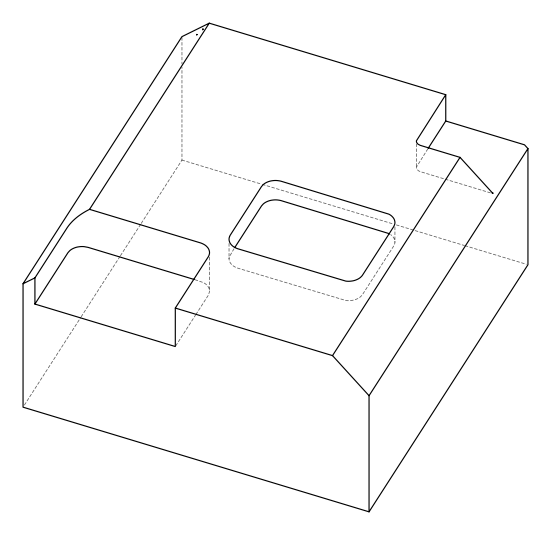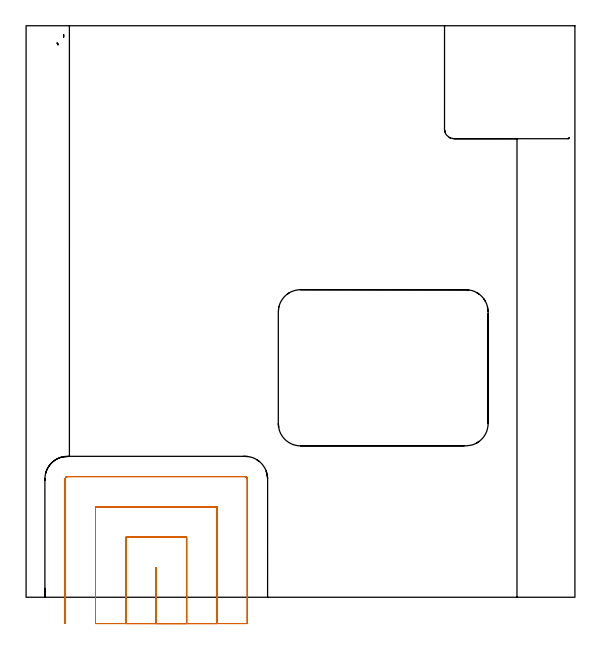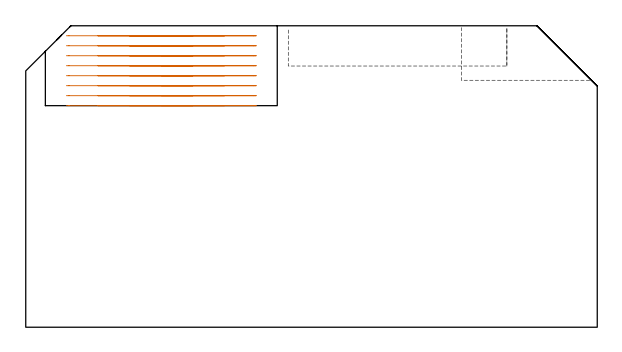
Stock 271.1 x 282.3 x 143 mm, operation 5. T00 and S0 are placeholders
(PLAN: 5 operations, 2 tool changes, 74.4 min)
(1 AREA_MILL | FG_CHAMFER_SURFACE | UGT0205_001 | 20.63 min | 108189 mm3)
(2 AREA_MILL_1 | FG_CHAMFER_SURFACE_1 | UGT0205_001 | 16.2 min | 64245 mm3)
(3 MILL_CORNER_NOTCH_RECTANGULAR | CORNER_NOTCH_RECTANGULAR | NXT0201_009 | Follow Part, ap 2, ae 75% | 18.66 min | 77609 mm3)
(4 MILL_RECTANGULAR_POCKET | POCKET_RECTANGULAR_STRAIGHT | UGT0201_094 | Follow Part, ap 5, ae 75% | 4.88 min | 150599 mm3)
(5 MILL_SLOT | SLOT_PARTIAL_RECTANGULAR | UGT0201_094 | Follow Part, ap 5, ae 75% | 14.02 min | 283695 mm3)
(TOOL UGT0205_001 | Chamfer Mill 20 x 3 x 45 deg. | D20 FL50 Z2)
(TOOL NXT0201_009 | ENDMILL 8mm [2P460-0800-NA 1630] | D8 FL26 Z6)
(TOOL UGT0201_094 | End mill 20 mm | D20 FL38 Z4)
(OP 5 MILL_SLOT)
G17 G21 G94 G90
T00 M6
G54
G17 G0 G90 X64.3 Y-13. S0 M3
G43 Z153. H0
Z138.262
G94 G1 Y-10. F250.
Y14.6 F500.
Y-10.
Y-13. F250.
X79.3
Y-10.
Y29.6 F500.
X49.3
Y-10.
Y-13. F250.
X94.3
Y-10.
Y44.6 F500.
X34.3
Y-10.
Y-13. F250.
X109.3
Y-10.
Y58.4 F500.
G3 X108.1 Y59.6 R1.2
G1 X20.5
G3 X19.3 Y58.4 R1.2
G1 Y-10.
Y-13. F250.
G0 X64.3 Z133.525
G1 Y-10.
Y14.6 F500.
Y-10.
Y-13. F250.
X79.3
Y-10.
Y29.6 F500.
X49.3
Y-10.
Y-13. F250.
X94.3
Y-10.
Y44.6 F500.
X34.3
Y-10.
Y-13. F250.
X109.3
Y-10.
Y58.4 F500.
G3 X108.1 Y59.6 R1.2
G1 X20.5
G3 X19.3 Y58.4 R1.2
G1 Y-10.
Y-13. F250.
G0 X64.3 Z128.787
G1 Y-10.
Y14.6 F500.
Y-10.
Y-13. F250.
X79.3
Y-10.
Y29.6 F500.
X49.3
Y-10.
Y-13. F250.
X94.3
Y-10.
Y44.6 F500.
X34.3
Y-10.
Y-13. F250.
X109.3
Y-10.
Y58.4 F500.
G3 X108.1 Y59.6 R1.2
G1 X20.5
G3 X19.3 Y58.4 R1.2
G1 Y-10.
Y-13. F250.
G0 X64.3 Z124.05
G1 Y-10.
Y14.6 F500.
Y-10.
Y-13. F250.
X79.3
Y-10.
Y29.6 F500.
X49.3
Y-10.
Y-13. F250.
X94.3
Y-10.
Y44.6 F500.
X34.3
Y-10.
Y-13. F250.
X109.3
Y-10.
Y58.4 F500.
G3 X108.1 Y59.6 R1.2
G1 X20.5
G3 X19.3 Y58.4 R1.2
G1 Y-10.
Y-13. F250.
G0 X64.3 Z119.312
G1 Y-10.
Y14.6 F500.
Y-10.
Y-13. F250.
X79.3
Y-10.
Y29.6 F500.
X49.3
Y-10.
Y-13. F250.
X94.3
Y-10.
Y44.6 F500.
X34.3
Y-10.
Y-13. F250.
X109.3
Y-10.
Y58.4 F500.
G3 X108.1 Y59.6 R1.2
G1 X20.5
G3 X19.3 Y58.4 R1.2
G1 Y-10.
Y-13. F250.
G0 X64.3 Z114.575
G1 Y-10.
Y14.6 F500.
Y-10.
Y-13. F250.
X79.3
Y-10.
Y29.6 F500.
X49.3
Y-10.
Y-13. F250.
X94.3
Y-10.
Y44.6 F500.
X34.3
Y-10.
Y-13. F250.
X109.3
Y-10.
Y58.4 F500.
G3 X108.1 Y59.6 R1.2
G1 X20.5
G3 X19.3 Y58.4 R1.2
G1 Y-10.
Y-13. F250.
G0 X64.3 Z109.837
G1 Y-10.
Y14.6 F500.
Y-10.
Y-13. F250.
X79.3
Y-10.
Y29.6 F500.
X49.3
Y-10.
Y-13. F250.
X94.3
Y-10.
Y44.6 F500.
X34.3
Y-10.
Y-13. F250.
X109.3
Y-10.
Y58.4 F500.
G3 X108.1 Y59.6 R1.2
G1 X20.5
G3 X19.3 Y58.4 R1.2
G1 Y-10.
Y-13. F250.
G0 X64.3 Z105.1
G1 Y-10.
Y14.6 F500.
Y-10.
Y-13. F250.
X79.3
Y-10.
Y29.6 F500.
X49.3
Y-10.
Y-13. F250.
X94.3
Y-10.
Y44.6 F500.
X34.3
Y-10.
Y-13. F250.
X109.3
Y-10.
Y58.4 F500.
G3 X108.1 Y59.6 R1.2
G1 X20.5
G3 X19.3 Y58.4 R1.2
G1 Y-10.
Y-13. F250.
G0 Z153.
M5
M2
